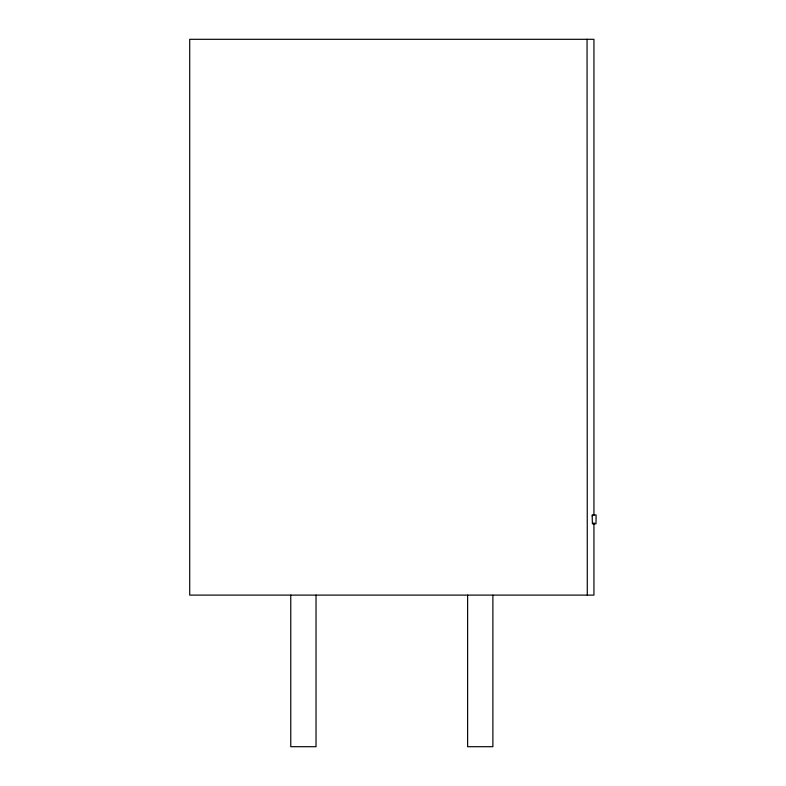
<?xml version="1.0" encoding="UTF-8"?>
<svg xmlns="http://www.w3.org/2000/svg" width="786" height="786" viewBox="0 0 786 786"><rect width="100%" height="100%" fill="white"/><g stroke="black" fill="none" stroke-linecap="round" stroke-linejoin="round"><path stroke-width="1.18" d="M587.054 39.3L587.289 595.11M593.941 515.361L593.941 39.3L189.711 39.3L189.711 595.11L593.941 595.11L593.941 522.719M492.881 595.11L492.881 746.7L467.621 746.7L467.621 595.11M316.031 595.11L316.031 746.7L290.771 746.7L290.771 595.11M592.172 515.773L592.398 523.8L595.994 523.8L596.112 514.977L592.398 514.781L592.172 515.773"/></g></svg>
